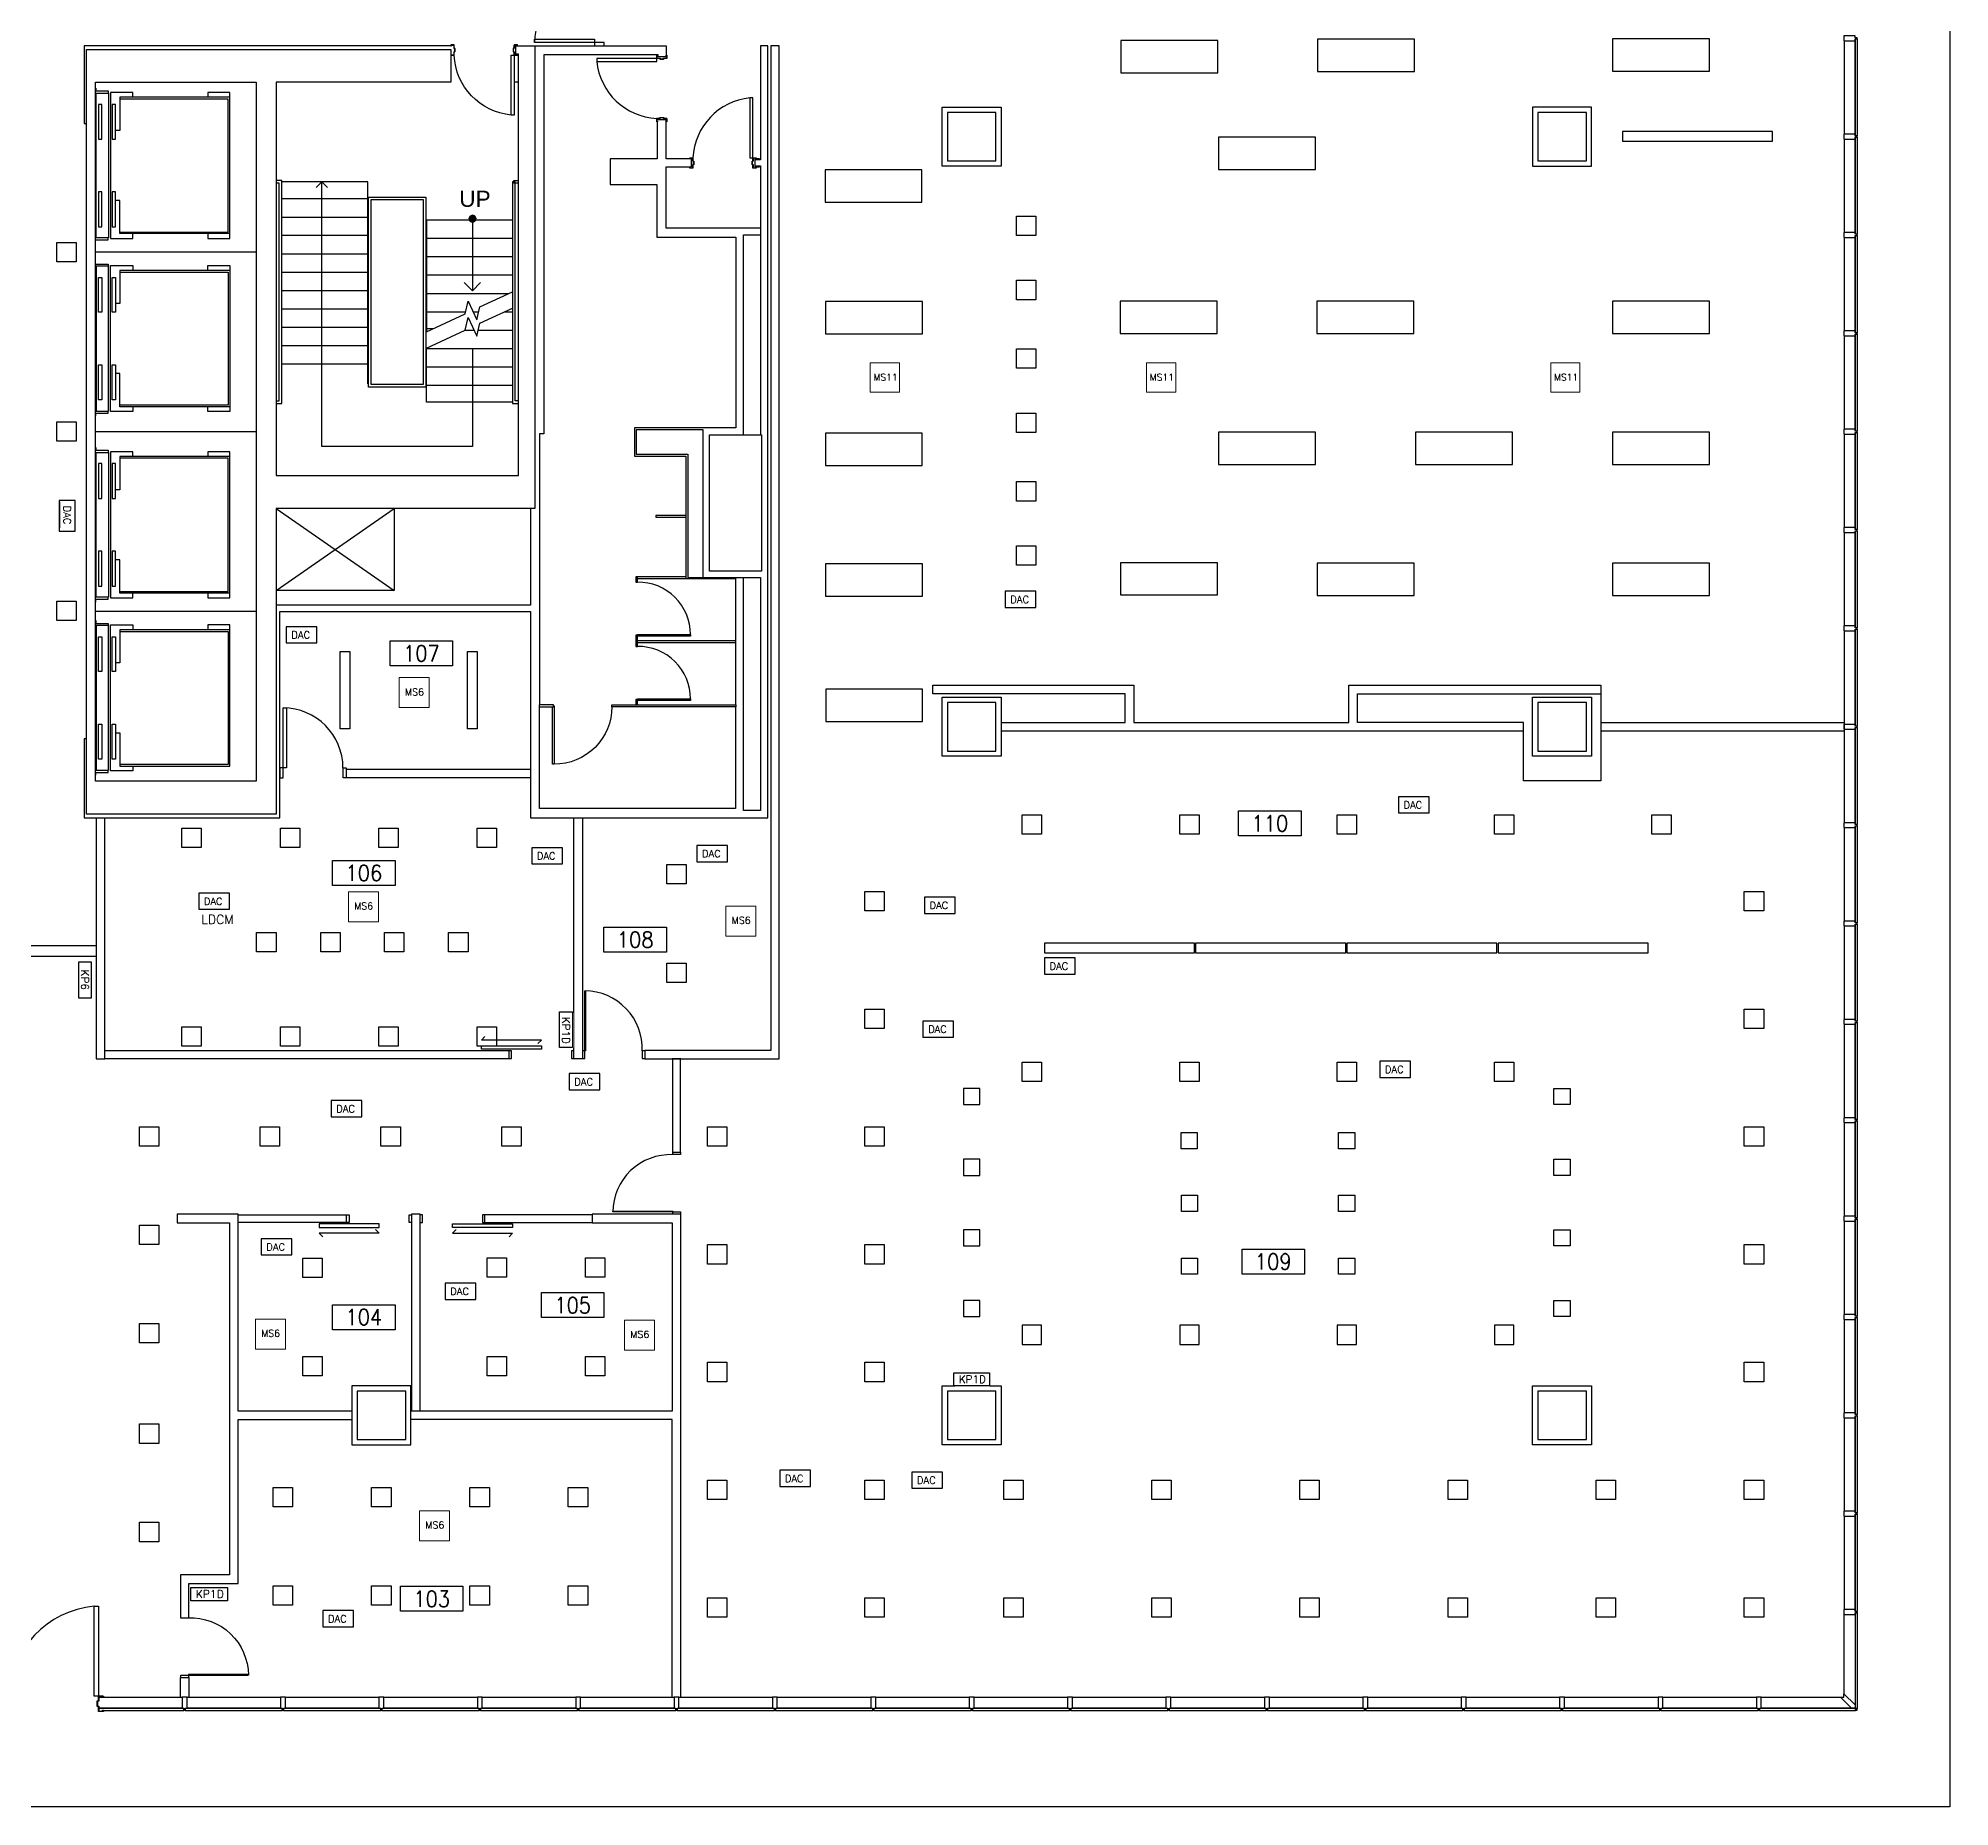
# Model space of a CAD drawing. Header units: feet. Extents: x 0 to 2667, y 0 to 1710.
# Drawn here: x 1483 to 2667, y 0 to 1095 of the extents above; entities that cross this region are included whole.
import ezdxf
from ezdxf.enums import TextEntityAlignment as Align

# ---------------------------------------------------------------- set-up
doc = ezdxf.new("R2010")
doc.units = ezdxf.units.FT
doc.header["$LTSCALE"] = 400
doc.header["$MEASUREMENT"] = 0
doc.set_wipeout_variables(frame=1)
doc.layers.get('0').update_dxf_attribs({"color": 255})
for name, color, linetype in [('Doors', 7, 'Continuous'), ('FLT-FIXTURES', 3, 'Continuous'), ('FLT-PERIPHERALS', 6, 'Continuous')]:
    doc.layers.add(name, color=color, linetype=linetype)
doc.styles.add('Arial', font='arial.ttf')
doc.styles.add('MB M light', font='romans.shx', dxfattribs={"width": 0.9})
doc.styles.add('SIMPLEX', font='simplex.shx')
doc.styles.get("Standard").update_dxf_attribs({"font": 'romans.shx'})

# ---------------------------------------------------------------- blocks, each defined once
blk = doc.blocks.new('FLT-LDCM')
blk.add_wipeout([(0, 10), (19, 10), (19, 0), (0, 0)]).dxf.layer = 'FLT-FIXTURES'
at = {"layer": 'FLT-FIXTURES', "insert": (1.31, 7.23), "char_height": 4.5, "attachment_point": 1, "bg_fill": 2}
blk.add_mtext('LDCM', dxfattribs=at)
blk = doc.blocks.new('Door')
for p, q in [((-523, 78), (-473, 78)), ((-523, 66), (-523, 78)), ((-513, 66), (-523, 66)), ((-520, 75), (-520, 69)), ((-476, 75), (-520, 75)), ((-520, 69), (-513, 69)), ((-513, 69), (-513, 66)), ((-476, 26), (-476, 75)), ((-463, 26), (-476, 26)), ((-473, 78), (-473, 29)), ((-473, 29), (-460, 29)), ((-463, -26), (-463, 26)), ((-460, 29), (-460, -29)), ((428, 29), (441, 29)), ((428, -29), (428, 29)), ((431, 26), (431, -26)), ((444, 26), (431, 26)), ((441, 78), (491, 78)), ((441, 29), (441, 78)), ((444, 75), (444, 26)), ((488, 75), (444, 75)), ((481, 69), (488, 69)), ((481, 66), (481, 69)), ((491, 66), (481, 66)), ((488, 69), (488, 75)), ((491, 78), (491, 66)), ((-523, -66), (-513, -66)), ((-523, -78), (-523, -66)), ((-473, -78), (-523, -78)), ((-520, -69), (-520, -75)), ((-513, -69), (-520, -69)), ((-520, -75), (-476, -75)), ((-513, -66), (-513, -69)), ((-476, -26), (-463, -26)), ((-476, -75), (-476, -26)), ((-460, -29), (-473, -29)), ((-473, -29), (-473, -78)), ((-428, -78), (-473, -78)), ((-473, -78), (-473, -992)), ((-428, -992), (-428, -78)), ((441, -29), (428, -29)), ((431, -26), (444, -26)), ((441, -78), (441, -29)), ((491, -78), (441, -78)), ((444, -26), (444, -75)), ((444, -75), (488, -75)), ((481, -66), (491, -66)), ((481, -69), (481, -66)), ((488, -69), (481, -69)), ((488, -75), (488, -69)), ((491, -66), (491, -78)), ((-473, -992), (-428, -992))]:
    blk.add_line(p, q)
blk.add_arc((-524, -31), 966, 275.6706, 357.2209)
blk = doc.blocks.new('RecMullion')
for p, q in [((74048, -15082), (74048, -16507)), ((74216, -16507), (74216, -15082))]:
    blk.add_line(p, q)
blk = doc.blocks.new('Mullion')
for p, q in [((-37.5, 6), (-37.5, 174)), ((-37.5, 174), (37.5, 174)), ((-9.5, 6), (-37.5, 6)), ((-9.5, -26), (-9.5, 6)), ((37.5, 6), (9.5, 6)), ((9.5, 6), (9.5, -26)), ((37.5, 174), (37.5, 6)), ((9.5, -26), (-9.5, -26))]:
    blk.add_line(p, q)
blk = doc.blocks.new('Mullion-Corner')
for p, q in [((-174, 174), (-227, 174)), ((-227, 174), (-59, 6)), ((-6, 59), (-174, 227)), ((-174, 227), (-174, 174)), ((-59, 6), (-6, 6)), ((-6, 6), (-6, 59))]:
    blk.add_line(p, q)
blk.add_lwpolyline([(26, -26), (0, -26), (0, 0), (26, 0)], close=True)
blk = doc.blocks.new('MB M room tag')
at = {"style": 'MB M light', "width": 0.9}
for tag, p in [('ROOM2', (0, 8.07)), ('AREA2', (0, -4.24))]:
    blk.add_attdef(tag, text='', height=1.75, dxfattribs=at).set_placement(p, align=Align.MIDDLE)
blk.add_wipeout([(-4.76, 3.81), (-4.76, 0), (4.76, 0), (4.76, 3.81)])
blk.add_lwpolyline([(-4.76, 3.81), (4.76, 3.81), (4.76, 0), (-4.76, 0)], close=True)
for tag, p in [('ROOM1', (0, 5.5)), ('AREA1', (0, -1.67))]:
    blk.add_attdef(tag, text='', height=1.75, dxfattribs=at).set_placement(p, align=Align.MIDDLE)
blk.add_attdef('0000', text='', height=2.41, dxfattribs=at).set_placement((0, 1.9), align=Align.MIDDLE_CENTER)
blk = doc.blocks.new('36 INCH DOOR')
at = {"layer": 'Doors'}
for points in [[(165413, 116883), (165413, 117798), (165463, 117798), (165463, 116883)], [(165413, 116883), (165363, 116883), (165363, 116733), (165413, 116733)], [(166327, 116883), (166377, 116883), (166377, 116733), (166327, 116733)]]:
    blk.add_lwpolyline(points, close=True, dxfattribs=at)
blk.add_arc((165411, 116882), 915, 0.0266, 89.9734, dxfattribs=at)
blk = doc.blocks.new('GLASS DOOR 36')
at = {"layer": 'Doors'}
blk.add_lwpolyline([(165364, 113193), (165364, 114107), (165374, 114107), (165374, 113193)], close=True, dxfattribs=at)
blk.add_arc((165355, 113225), 883, 357.9321, 89.4535, dxfattribs=at)
blk = doc.blocks.new('FLT-A')
at = {"layer": 'FLT-FIXTURES'}
blk.add_lwpolyline([(0, 20), (60, 20), (60, 0), (0, 0)], close=True, dxfattribs=at)
blk = doc.blocks.new('FLT-LT1')
at = {"layer": 'FLT-FIXTURES'}
blk.add_lwpolyline([(0, 6), (93, 6), (93, 0), (0, 0)], close=True, dxfattribs=at)
blk = doc.blocks.new('FLT-MS12')
at = {"layer": 'FLT-PERIPHERALS', "lineweight": 0}
blk.add_lwpolyline([(0, 0), (18.1, 0), (18.1, 18), (0, 18)], close=True, dxfattribs=at)
at = {"layer": 'FLT-PERIPHERALS', "insert": (2.1, 11.2), "char_height": 4.14, "attachment_point": 1, "style": 'SIMPLEX'}
blk.add_mtext('MS11', dxfattribs=at)
blk = doc.blocks.new('FLT-DAC')
at = {"layer": 'FLT-FIXTURES', "insert": (3.2, 7.2), "char_height": 4.5, "attachment_point": 1, "bg_fill": 2}
blk.add_mtext('DAC', dxfattribs=at)
at = {"layer": 'FLT-FIXTURES'}
blk.add_lwpolyline([(0, 0), (19, 0), (19, 10), (0, 10)], close=True, dxfattribs=at)
blk = doc.blocks.new('FLT-MS6')
at = {"layer": 'FLT-PERIPHERALS', "lineweight": 0}
blk.add_lwpolyline([(0, 0), (18.6, 0), (18.6, 18.6), (0, 18.6)], close=True, dxfattribs=at)
at = {"layer": 'FLT-PERIPHERALS', "insert": (3.6, 11.9), "char_height": 4.27, "attachment_point": 1, "style": 'SIMPLEX'}
blk.add_mtext('MS6', dxfattribs=at)
blk = doc.blocks.new('FLT-KP1D')
at = {"layer": 'FLT-PERIPHERALS', "insert": (3.1, 6.6), "char_height": 4.87, "attachment_point": 1, "bg_fill": 2}
blk.add_mtext('KP1D', dxfattribs=at)
at = {"layer": 'FLT-PERIPHERALS'}
blk.add_lwpolyline([(0, 8.3), (22.7, 8.3), (22.7, 0), (0, 0)], close=True, dxfattribs=at)
blk = doc.blocks.new('FLT-KP2D')
at = {"layer": 'FLT-PERIPHERALS', "insert": (3, 6.4), "char_height": 4.72, "attachment_point": 1, "bg_fill": 2}
blk.add_mtext('KP1D', dxfattribs=at)
at = {"layer": 'FLT-PERIPHERALS'}
blk.add_lwpolyline([(0, 8), (22, 8), (22, 0), (0, 0)], close=True, dxfattribs=at)
blk = doc.blocks.new('FLT-KP6')
at = {"layer": 'FLT-PERIPHERALS', "insert": (4.6, 6.3), "char_height": 4.72, "attachment_point": 1, "bg_fill": 2}
blk.add_mtext('KP6', dxfattribs=at)
at = {"layer": 'FLT-PERIPHERALS'}
blk.add_lwpolyline([(22, 8), (0, 8), (0, 0), (22, 0)], close=True, dxfattribs=at)
blk = doc.blocks.new('FLT-LT2-DUMMY')
at = {"layer": 'FLT-FIXTURES'}
blk.add_lwpolyline([(0, 12), (12, 12), (12, 0), (0, 0)], close=True, dxfattribs=at)
blk = doc.blocks.new('FLT-LT3-DUMMY')
at = {"layer": 'FLT-FIXTURES'}
blk.add_lwpolyline([(0, 12), (12, 12), (12, 0), (0, 0)], close=True, dxfattribs=at)
blk = doc.blocks.new('FLT-LT6-DUMMY')
at = {"layer": 'FLT-FIXTURES'}
blk.add_lwpolyline([(0, 12), (12, 12), (12, 0), (0, 0)], close=True, dxfattribs=at)
blk = doc.blocks.new('FLT-B-DUMMY')
at = {"layer": 'FLT-FIXTURES'}
blk.add_lwpolyline([(0, 6), (48, 6), (48, 0), (0, 0)], close=True, dxfattribs=at)
blk = doc.blocks.new('FLT-LT7-DUMMY')
at = {"layer": 'FLT-FIXTURES'}
blk.add_lwpolyline([(0, 12), (12, 12), (12, 0), (0, 0)], close=True, dxfattribs=at)
blk = doc.blocks.new('FLT-LT9-DUMMY')
at = {"layer": 'FLT-FIXTURES'}
blk.add_lwpolyline([(0, 6), (93, 6), (93, 0), (0, 0)], close=True, dxfattribs=at)
blk = doc.blocks.new('FLT-LT4')
at = {"layer": 'FLT-FIXTURES'}
blk.add_lwpolyline([(0, 10), (10, 10), (10, 0), (0, 0)], close=True, dxfattribs=at)
blk = doc.blocks.new('FLT-LT5-DUMMY')
at = {"layer": 'FLT-FIXTURES'}
blk.add_lwpolyline([(0, 12), (12, 12), (12, 0), (0, 0)], close=True, dxfattribs=at)
blk = doc.blocks.new('FLT-LT12-DUMMY')
at = {"layer": 'FLT-FIXTURES'}
blk.add_lwpolyline([(0, 12), (12, 12), (12, 0), (0, 0)], close=True, dxfattribs=at)
blk = doc.blocks.new('Two Doors')
blk.add_lwpolyline([(-35.3, 37.12), (-37.12, 37.12), (-37.12, 0), (-35.3, 0), (-35.3, 37.12, -0.37165), (0, 0, -0.37165), (35.3, 37.12), (35.3, 0), (37.12, 0), (39.15, 0), (39.15, -0.49), (38.75, -0.49), (38.75, -0.37), (39.03, -0.37), (39.03, -0.12), (37.24, -0.12), (37.24, -2.11), (36.72, -2.11), (36.72, -4.22), (37.24, -4.22), (37.24, -6.21), (39.03, -6.21), (39.03, -5.97), (38.75, -5.97), (38.75, -5.85), (39.15, -5.85), (39.15, -6.34), (37.12, -6.34), (37.12, -4.35), (36.59, -4.35), (36.59, -1.99), (37.12, -1.99), (37.12, 0), (37.12, 37.12), (35.3, 37.12)], format="xyb")
blk.add_lwpolyline([(-37.12, -1.99), (-37.12, 0), (-39.15, 0), (-39.15, -0.49), (-38.75, -0.49), (-38.75, -0.37), (-39.03, -0.37), (-39.03, -0.12), (-37.24, -0.12), (-37.24, -2.11), (-36.72, -2.11), (-36.72, -4.22), (-37.24, -4.22), (-37.24, -6.21), (-39.03, -6.21), (-39.03, -5.97), (-38.75, -5.97), (-38.75, -5.85), (-39.15, -5.85), (-39.15, -6.34), (-37.12, -6.34), (-37.12, -4.35), (-36.59, -4.35), (-36.59, -1.99)], close=True)

msp = doc.modelspace()

# ---------------------------------------------------------------- hatches: boundary and pattern name
msp.add_hatch(color=255).paths.add_polyline_path([(1749.8, 983.4), (1750.3, 982.4), (1751.3, 981.8), (1752.4, 981.8), (1753.4, 982.4), (1753.9, 983.4), (1753.7, 984.6), (1753, 985.4), (1751.9, 985.8), (1750.8, 985.4), (1750, 984.6)], flags=0)
h = msp.add_hatch(color=255)
edge = h.paths.add_edge_path(flags=0)
edge.add_arc((1751.9, 983.7), 2.03, -90, 270)

# ---------------------------------------------------------------- linework, layer by layer
at = {"color": 255}
for p, q in [((1780.3, 1068.2), (1777.7, 1068.2)), ((1633.8, 996.1), (1687, 996.1)), ((1633.8, 984.7), (1687, 984.7)), ((1633.8, 973.4), (1687, 973.4)), ((1776.6, 971.3), (1723.4, 971.3)), ((1618, 963), (1518.5, 963)), ((1633.8, 962), (1687, 962)), ((1776.6, 960), (1723.4, 960)), ((1633.8, 950.6), (1687, 950.6)), ((1776.6, 948.6), (1723.4, 948.6)), ((1633.8, 939.2), (1687, 939.2)), ((1774.1, 937.2), (1723.4, 937.2)), ((1751.9, 939), (1746.8, 944.1)), ((1633.8, 927.9), (1687, 927.9)), ((1747.5, 925.8), (1723.4, 925.8)), ((1755.7, 925.8), (1752.3, 925.8)), ((1776.6, 925.8), (1771.5, 925.8)), ((1633.8, 916.5), (1687, 916.5)), ((1752.9, 914.5), (1747.1, 914.5)), ((1776.6, 914.5), (1755.4, 914.5)), ((1633.8, 905.1), (1687, 905.1)), ((1776.6, 903.1), (1723.4, 903.1)), ((1633.8, 893.8), (1687, 893.8)), ((1776.6, 891.7), (1723.4, 891.7)), ((1723.4, 881.4), (1722.9, 881.4)), ((1776.6, 880.4), (1723.4, 880.4)), ((1618, 851.7), (1518.5, 851.7)), ((1630.2, 804.2), (1703.3, 753.4)), ((1618, 740.4), (1518.5, 740.4)), ((1914.7, 721.2), (1914.7, 682.5)), ((1880.9, 463.2), (1875.6, 463.2)), ((2601.2, 70), (2601.2, 119.1)), ((2608, 119.1), (2608, 63.2)), ((1520.3, 67.8), (1572.1, 67.8)), ((1572.1, 61), (1520.5, 61)), ((2549.9, 67.8), (2599, 67.8)), ((2605.8, 61), (2549.9, 61))]:
    msp.add_line(p, q, dxfattribs=at)
for points in [[(1738.9, 1090.8), (1511.3, 1090.8), (1511.3, 1042.7), (1512.8, 1042.7)], [(1518.6, 1064.6), (1518.6, 1062.8), (1526.3, 1062.8), (1526.3, 1061.5)], [(1541.5, 1058.8), (1541.5, 1061.9), (1527.8, 1061.9), (1527.8, 971.4), (1541.5, 971.4), (1541.5, 974.5)], [(1601.5, 1058.9), (1533.5, 1058.9), (1533.5, 1038.3), (1530.7, 1038.3)], [(1533.5, 975.4), (1600.5, 975.4), (1600.5, 1057.8), (1533.5, 1057.8)], [(1587.9, 974.5), (1587.9, 971.4), (1601.5, 971.4), (1601.5, 1061.9), (1587.9, 1061.9), (1587.9, 1058.8)], [(1866.2, 1043.8), (1866.2, 1020.7), (1837.1, 1020.7), (1837.1, 1004.9), (1866, 1004.9), (1866, 972.3), (1914.9, 972.3), (1914.9, 854.2), (1852.2, 854.2), (1852.2, 836.6), (1884, 836.6), (1884, 760.9)], [(1930.3, 977.9), (1871.8, 977.9), (1871.8, 1015.7), (1887.4, 1015.7), (1887.4, 1020.8), (1871.8, 1020.8), (1871.8, 1044.8), (1866.8, 1044.8), (1866.1, 1044.8)], [(1929.6, 1020.1), (1929.6, 1020.8), (1926.6, 1020.8), (1926.6, 1015.7), (1929.6, 1015.7), (1929.6, 1016.4)], [(1630.2, 869.2), (1633.8, 869.2), (1633.8, 1007.3), (1630.2, 1007.3)], [(1687.5, 881.4), (1687, 881.4), (1687, 1006.5), (1633.8, 1006.5)], [(1662.1, 1002.9), (1658.6, 1006.5), (1655.1, 1002.9)], [(1751.9, 903.1), (1751.9, 842.6), (1658.6, 842.6), (1658.6, 1006.5)], [(1780.3, 870.8), (1778.3, 870.8), (1778.3, 1006.5), (1776.6, 1006.5), (1776.6, 869.2), (1780.3, 869.2)], [(1780.3, 1005.7), (1777.4, 1005.7), (1777.4, 1007.3), (1780.3, 1007.3)], [(1926.6, 1016.4), (1930.3, 1016.4), (1930.3, 849.7)], [(1601.5, 974.4), (1533.5, 974.4), (1533.5, 995), (1530.7, 995)], [(1630.2, 870.8), (1632.2, 870.8), (1632.2, 1005.7), (1630.2, 1005.7)], [(1776.6, 982.7), (1723.4, 982.7), (1723.4, 913.6), (1747.3, 924.7), (1749.2, 932.6), (1754.5, 921.1), (1756.5, 929), (1776.6, 938.4)], [(1751.9, 985.8), (1751.9, 939), (1756.9, 944.1)], [(1518.6, 970.5), (1526.3, 970.5), (1526.3, 971.8)], [(1919.7, 849.7), (1919.7, 973.6), (1930.3, 973.6)], [(1518.6, 955.5), (1526.3, 955.5), (1526.3, 954.2)], [(1541.5, 867.3), (1541.5, 864.2), (1527.8, 864.2), (1527.8, 954.6), (1541.5, 954.6), (1541.5, 951.5)], [(1601.5, 951.6), (1533.5, 951.6), (1533.5, 931.1), (1530.7, 931.1)], [(1533.5, 950.6), (1600.5, 950.6), (1600.5, 868.2), (1533.5, 868.2)], [(1587.9, 951.5), (1587.9, 954.6), (1601.5, 954.6), (1601.5, 864.2), (1587.9, 864.2), (1587.9, 867.3)], [(1776.6, 870), (1723.4, 870), (1723.4, 903.4), (1747.3, 914.6), (1749.2, 922.5), (1754.5, 911), (1756.5, 918.9), (1776.6, 928.3)], [(1727.5, 915.5), (1723.4, 915.5)], [(1601.5, 867.2), (1533.5, 867.2), (1533.5, 887.7), (1530.7, 887.7)], [(1518.6, 861.5), (1518.6, 863.3), (1526.3, 863.3), (1526.3, 864.5)], [(1894.8, 761.5), (1894.8, 852.9), (1853.3, 852.9), (1853.3, 837.9), (1885.3, 837.9), (1885.3, 761.5), (1930.3, 761.5), (1930.3, 617), (1919.7, 617), (1919.7, 761.5)], [(1518.6, 842), (1518.6, 840.2), (1526.3, 840.2), (1526.3, 838.9)], [(1541.5, 836.2), (1541.5, 839.3), (1527.8, 839.3), (1527.8, 748.8), (1541.5, 748.8), (1541.5, 751.9)], [(1601.5, 836.3), (1533.5, 836.3), (1533.5, 815.7), (1530.7, 815.7)], [(1533.5, 752.8), (1600.5, 752.8), (1600.5, 835.3), (1533.5, 835.3)], [(1587.9, 751.9), (1587.9, 748.8), (1601.5, 748.8), (1601.5, 839.3), (1587.9, 839.3), (1587.9, 836.2)], [(1630.2, 753.4), (1703.3, 804.2), (1703.3, 753.4), (1630.2, 753.4)], [(1787.7, 804.2), (1787.7, 744.3), (1630.2, 744.3)], [(1884, 799.8), (1865.3, 799.8), (1865.3, 798.7), (1884, 798.7)], [(1601.5, 751.8), (1533.5, 751.8), (1533.5, 772.4), (1530.7, 772.4)], [(1884, 761.9), (1853, 761.9), (1853, 758.5), (1854, 758.5), (1854, 761.9)], [(1854, 760.9), (1914.7, 760.9), (1914.7, 722.2)], [(1518.6, 746.1), (1518.6, 747.9), (1526.3, 747.9), (1526.3, 749.2)], [(1518.6, 734.8), (1518.6, 733), (1526.3, 733), (1526.3, 731.7)], [(1541.5, 644.6), (1541.5, 641.6), (1527.8, 641.6), (1527.8, 732.1), (1541.5, 732.1), (1541.5, 729)], [(1530.7, 665.2), (1533.5, 665.2), (1533.5, 644.6), (1601.5, 644.6), (1601.5, 732.1), (1587.9, 732.1), (1587.9, 729)], [(1601.5, 729.1), (1533.5, 729.1), (1533.5, 708.5), (1530.7, 708.5)], [(1533.5, 728), (1600.5, 728), (1600.5, 645.6), (1533.5, 645.6)], [(1854, 725.6), (1853, 725.6), (1853, 718.7), (1854, 718.7), (1854, 726.1), (1886.9, 726.1), (1886.9, 725.1), (1854, 725.1)], [(1854, 721.2), (1914.9, 721.2), (1914.9, 722.2), (1854, 722.2)], [(1854, 721.7), (1853, 721.7)], [(1914.7, 681.4), (1914.7, 618.3), (1793.3, 618.3), (1793.3, 681.4)], [(1802, 681.9), (1802.5, 681.9), (1802.5, 645.8)], [(1854, 685.8), (1853, 685.8), (1853, 682.5)], [(1854, 682.5), (1854, 686.3), (1886.9, 686.3), (1886.9, 685.3), (1854, 685.3)], [(1518.6, 638.9), (1518.6, 640.7), (1526.3, 640.7), (1526.3, 642)], [(1673.7, 642.7), (1787.7, 642.7)], [(1787.7, 637.4), (1673.7, 637.4)], [(1518.9, 612.6), (1518.9, 463.2), (1524.2, 463.2), (1524.2, 612.6)], [(1819.9, 612.6), (1819.9, 463.2), (1814.7, 463.2), (1814.7, 612.6)], [(1792.4, 472.7), (1794.5, 474.9), (1757.4, 474.9), (1759.6, 477.1)], [(1524.2, 463.5), (1776, 463.5), (1776, 468.2), (1524.2, 468.2)], [(1774.4, 468.2), (1774.4, 463.5)], [(1814.7, 468.2), (1813.1, 468.2), (1813.1, 463.5), (1814.7, 463.5)], [(1819.9, 463.5), (1821.5, 463.5), (1821.5, 468.2), (1819.9, 468.2)], [(1858.5, 468.2), (1857, 468.2), (1857, 463.5), (1858.5, 463.5)], [(1875.9, 405.5), (1875.9, 463.2)], [(1880.5, 463.2), (1880.5, 405.5)], [(1719.4, 245.1), (1719.4, 367), (1714.1, 367), (1714.1, 245.1)], [(1875.9, 367), (1875.9, 368.5), (1880.6, 368.5), (1880.6, 367)], [(1606.7, 366.7), (1675.5, 366.7)], [(1675.5, 362), (1606.7, 362)], [(1691.8, 357.5), (1694, 355.3), (1656.9, 355.3), (1659.1, 353.1)], [(1714.1, 362), (1712.6, 362), (1712.6, 366.7), (1714.1, 366.7)], [(1719.4, 362), (1721, 362), (1721, 366.7), (1719.4, 366.7)], [(1741.7, 357.5), (1739.5, 355.3), (1776.6, 355.3), (1774.5, 353.1)], [(1826, 366.7), (1758.1, 366.7)], [(1758.1, 362), (1826, 362)], [(1571, 67.8), (1571, 80), (1576.2, 80), (1576.2, 67.8)], [(1571.3, 80), (1571.3, 81.6), (1575.9, 81.6), (1575.9, 80)], [(1523.4, 59.7), (1573.2, 59.7), (1573.2, 60.8), (1520.5, 60.8)]]:
    msp.add_lwpolyline(points, dxfattribs=at)
for points in [[(1941.8, 1090.8), (1936.5, 1090.8), (1936.5, 468.5), (1858.5, 468.5), (1858.5, 463.2), (1941.8, 463.2)], [(2609.3, 1095), (2609.3, 1034.9), (2608.2, 1034.9), (2608.2, 1095)], [(1518.5, 635.2), (1518.5, 1068.2), (1618, 1068.2), (1618, 635.2)], [(1526.4, 1061.5), (1526.4, 971.8), (1518.8, 971.8), (1518.8, 1061.5)], [(1522.3, 1032.9), (1522.3, 1054.5), (1520.2, 1054.5), (1520.2, 1032.9)], [(1530.7, 1032.9), (1530.7, 1054.5), (1528.7, 1054.5), (1528.7, 1032.9)], [(2079.3, 1052.8), (2079.3, 1016.2), (2042.7, 1016.2), (2042.7, 1052.8)], [(2076, 1049.5), (2046, 1049.5), (2046, 1019.5), (2076, 1019.5)], [(2408.3, 1016.2), (2444.8, 1016.2), (2444.8, 1052.8), (2408.3, 1052.8)], [(2441.6, 1049.5), (2411.5, 1049.5), (2411.5, 1019.5), (2441.6, 1019.5)], [(2609.3, 1034.1), (2609.3, 974), (2608.2, 974), (2608.2, 1034.1)], [(1522.3, 978.7), (1522.3, 1000.3), (1520.2, 1000.3), (1520.2, 978.7)], [(1530.7, 978.7), (1530.7, 1000.3), (1528.7, 1000.3), (1528.7, 978.7)], [(1722.9, 997), (1722.9, 879.4), (1687.5, 879.4), (1687.5, 997)], [(1721.4, 995.5), (1721.4, 881), (1689.1, 881), (1689.1, 995.5)], [(1750.3, 982.4), (1751.3, 981.8), (1752.4, 981.8), (1753.4, 982.4), (1753.9, 983.4), (1753.7, 984.6), (1753, 985.4), (1751.9, 985.8), (1750.8, 985.4), (1750, 984.6), (1749.8, 983.4)], [(2609.3, 973.2), (2609.3, 913), (2608.2, 913), (2608.2, 973.2)], [(1526.4, 864.5), (1526.4, 954.2), (1518.8, 954.2), (1518.8, 864.5)], [(1522.3, 947.3), (1522.3, 925.7), (1520.2, 925.7), (1520.2, 947.3)], [(1530.7, 947.3), (1530.7, 925.7), (1528.7, 925.7), (1528.7, 947.3)], [(2609.3, 912.3), (2609.3, 852.1), (2608.2, 852.1), (2608.2, 912.3)], [(1522.3, 893.1), (1522.3, 871.5), (1520.2, 871.5), (1520.2, 893.1)], [(1530.7, 893.1), (1530.7, 871.5), (1528.7, 871.5), (1528.7, 893.1)], [(1898.7, 765.4), (1898.7, 849.7), (1930.8, 849.7), (1930.8, 765.4)], [(2609.3, 851.3), (2609.3, 791.2), (2608.2, 791.2), (2608.2, 851.3)], [(1526.4, 838.9), (1526.4, 749.2), (1518.8, 749.2), (1518.8, 838.9)], [(1522.3, 810.3), (1522.3, 832), (1520.2, 832), (1520.2, 810.3)], [(1530.7, 810.3), (1530.7, 832), (1528.7, 832), (1528.7, 810.3)], [(2609.3, 790.4), (2609.3, 730.3), (2608.2, 730.3), (2608.2, 790.4)], [(1522.3, 756.1), (1522.3, 777.8), (1520.2, 777.8), (1520.2, 756.1)], [(1530.7, 756.1), (1530.7, 777.8), (1528.7, 777.8), (1528.7, 756.1)], [(1526.4, 642), (1526.4, 731.7), (1518.8, 731.7), (1518.8, 642)], [(1522.3, 724.7), (1522.3, 703.1), (1520.2, 703.1), (1520.2, 724.7)], [(1530.7, 724.7), (1530.7, 703.1), (1528.7, 703.1), (1528.7, 724.7)], [(2609.3, 729.5), (2609.3, 669.3), (2608.2, 669.3), (2608.2, 729.5)], [(2079.3, 687.2), (2079.3, 650.7), (2042.7, 650.7), (2042.7, 687.2)], [(2408.3, 687.2), (2444.8, 687.2), (2444.8, 650.7), (2408.3, 650.7)], [(1793.1, 681.4), (1802, 681.4), (1802, 682.5), (1793.1, 682.5)], [(2076, 684), (2046, 684), (2046, 653.9), (2076, 653.9)], [(2441.6, 684), (2411.5, 684), (2411.5, 653.9), (2441.6, 653.9)], [(1522.3, 670.5), (1522.3, 648.9), (1520.2, 648.9), (1520.2, 670.5)], [(1530.7, 670.5), (1530.7, 648.9), (1528.7, 648.9), (1528.7, 670.5)], [(2609.3, 668.6), (2609.3, 608.4), (2608.2, 608.4), (2608.2, 668.6)], [(2609.3, 607.6), (2609.3, 547.5), (2608.2, 547.5), (2608.2, 607.6)], [(2609.3, 546.7), (2609.3, 486.6), (2608.2, 486.6), (2608.2, 546.7)], [(2609.3, 485.8), (2609.3, 425.6), (2608.2, 425.6), (2608.2, 485.8)], [(1794.5, 471.3), (1794.5, 469.2), (1757.4, 469.2), (1757.4, 471.3)], [(2609.3, 424.9), (2609.3, 364.7), (2608.2, 364.7), (2608.2, 424.9)], [(1875.9, 405.5), (1880.6, 405.5), (1880.6, 404), (1875.9, 404)], [(1694, 358.9), (1694, 361), (1656.9, 361), (1656.9, 358.9)], [(1673.9, 366.7), (1675.5, 366.7), (1675.5, 362), (1673.9, 362)], [(1739.5, 358.9), (1739.5, 361), (1776.6, 361), (1776.6, 358.9)], [(1759.6, 366.7), (1758.1, 366.7), (1758.1, 362), (1759.6, 362)], [(2609.3, 363.9), (2609.3, 303.8), (2608.2, 303.8), (2608.2, 363.9)], [(2609.3, 303), (2609.3, 242.9), (2608.2, 242.9), (2608.2, 303)], [(1713.7, 260.8), (1677.2, 260.8), (1677.2, 224.2), (1713.7, 224.2)], [(2079.3, 260.8), (2079.3, 224.2), (2042.7, 224.2), (2042.7, 260.8)], [(2444.8, 260.8), (2444.8, 224.2), (2408.3, 224.2), (2408.3, 260.8)], [(1710.5, 257.5), (1680.4, 257.5), (1680.4, 227.5), (1710.5, 227.5)], [(2441.6, 257.5), (2411.5, 257.5), (2411.5, 227.5), (2441.6, 227.5)], [(2609.3, 242.1), (2609.3, 181.9), (2608.2, 181.9), (2608.2, 242.1)], [(2609.3, 181.2), (2609.3, 121), (2608.2, 121), (2608.2, 181.2)], [(2609.3, 60.8), (2548.8, 60.8), (2548.8, 59.7), (2608.2, 59.7), (2608.2, 120.3), (2609.3, 120.3)], [(1574, 59.7), (1634.1, 59.7), (1634.1, 60.8), (1574, 60.8)], [(1634.9, 59.7), (1695.1, 59.7), (1695.1, 60.8), (1634.9, 60.8)], [(1695.8, 59.7), (1756, 59.7), (1756, 60.8), (1695.8, 60.8)], [(1756.8, 59.7), (1816.9, 59.7), (1816.9, 60.8), (1756.8, 60.8)], [(1817.7, 59.7), (1877.8, 59.7), (1877.8, 60.8), (1817.7, 60.8)], [(1878.6, 59.7), (1938.8, 59.7), (1938.8, 60.8), (1878.6, 60.8)], [(1939.5, 59.7), (1999.7, 59.7), (1999.7, 60.8), (1939.5, 60.8)], [(2000.4, 59.7), (2060.6, 59.7), (2060.6, 60.8), (2000.4, 60.8)], [(2061.4, 59.7), (2121.5, 59.7), (2121.5, 60.8), (2061.4, 60.8)], [(2122.3, 59.7), (2182.4, 59.7), (2182.4, 60.8), (2122.3, 60.8)], [(2183.2, 59.7), (2243.4, 59.7), (2243.4, 60.8), (2183.2, 60.8)], [(2244.1, 59.7), (2304.3, 59.7), (2304.3, 60.8), (2244.1, 60.8)], [(2305.1, 59.7), (2365.2, 59.7), (2365.2, 60.8), (2305.1, 60.8)], [(2366, 59.7), (2426.1, 59.7), (2426.1, 60.8), (2366, 60.8)], [(2426.9, 59.7), (2487.1, 59.7), (2487.1, 60.8), (2426.9, 60.8)], [(2487.8, 59.7), (2548, 59.7), (2548, 60.8), (2487.8, 60.8)]]:
    msp.add_lwpolyline(points, close=True, dxfattribs=at)
msp.add_lwpolyline([(1838.2, 681.4), (1838.2, 682.5), (1914.9, 682.5), (1914.9, 681.4), (1838.2, 681.4, -0.414214), (1802.5, 645.8), (1801.5, 645.8), (1801.5, 681.4)], format="xyb", dxfattribs=at)
at = {"color": 255, "elevation": 0}
msp.add_lwpolyline([(2450.5, 671.6), (2601.2, 671.6), (2601.2, 666.3), (2450.5, 666.3)], dxfattribs=at)
at = {"color": 255}
for points in [[(2079.3, 671.6, 0), (2156.1, 671.6, 0), (2156.1, 689.4, 0), (2037, 689.4, 0), (2037, 694.7, 0), (2161.3, 694.7, 0), (2161.3, 671.6, 0), (2294.6, 671.6, 0), (2294.6, 694.7, 0), (2450.5, 694.7, 0), (2450.5, 635.4, 0), (2402.6, 635.4, 0), (2402.6, 671.6, 0), (2299.9, 671.6, 0), (2299.9, 689.4, 0), (2450.5, 689.4, 0)], [(2402.6, 666.3, 0), (2079.3, 666.3, 0)]]:
    msp.add_polyline3d(points, dxfattribs=at)
msp.add_circle((1751.9, 983.7), 2.03, dxfattribs=at)
for centre in [(1854.5, 726.1), (1854.5, 686.3)]:
    msp.add_arc(centre, 32.4, 0.0048, 90.8862, dxfattribs=at)

# ---------------------------------------------------------------- block references
at = {"color": 255, "extrusion": (0, 0, -1), "xscale": 0.0406158, "yscale": 0.0406158, "zscale": 0.0406158, "rotation": 270}
for p in [(-2608.2, 1095.4), (-2608.2, 1034.5), (-2608.2, 973.6), (-2608.2, 912.6), (-2608.2, 851.7), (-2608.2, 790.8), (-2608.2, 729.9), (-2608.2, 668.9), (-2608.2, 608), (-2608.2, 547.1), (-2608.2, 486.2), (-2608.2, 425.3), (-2608.2, 364.3), (-2608.2, 303.4), (-2608.2, 242.5), (-2608.2, 181.6), (-2608.2, 120.6)]:
    msp.add_blockref('Mullion', p, dxfattribs=at)
at = {"color": 255, "yscale": 0.0406158, "zscale": 0.0406158}
for name, p, xscale, rotation in [('RecMullion', (5615.5, 423.4), 0.0406158, 180), ('RecMullion', (5615.5, 362.5), 0.0406158, 180), ('RecMullion', (5615.5, 301.6), 0.0406158, 180), ('RecMullion', (5615.5, 240.7), 0.0406158, 180), ('RecMullion', (5615.5, 179.8), 0.0406158, 180), ('RecMullion', (5615.5, 118.8), 0.0406158, 180), ('RecMullion', (5615.5, 57.9), 0.0406158, 180), ('RecMullion', (5615.5, -3), 0.0406158, 180), ('RecMullion', (5615.5, -63.9), 0.0406158, 180), ('RecMullion', (5615.5, -124.9), 0.0406158, 180), ('RecMullion', (5615.5, -185.8), 0.0406158, 180), ('RecMullion', (5615.5, -246.7), 0.0406158, 180), ('RecMullion', (5615.5, -307.6), 0.0406158, 180), ('RecMullion', (5615.5, -368.6), 0.0406158, 180), ('RecMullion', (5615.5, -429.5), 0.0406158, 180), ('RecMullion', (5615.5, -490.4), 0.0406158, 180), ('RecMullion', (2245.6, -2946.5), -0.0406158, 270), ('RecMullion', (2306.5, -2946.5), -0.0406158, 270), ('RecMullion', (2367.4, -2946.5), -0.0406158, 270), ('RecMullion', (2428.3, -2946.5), -0.0406158, 270), ('RecMullion', (2489.3, -2946.5), -0.0406158, 270), ('RecMullion', (2550.2, -2946.5), -0.0406158, 270), ('RecMullion', (2611.1, -2946.5), -0.0406158, 270), ('RecMullion', (2672, -2946.5), -0.0406158, 270), ('RecMullion', (2733, -2946.5), -0.0406158, 270), ('RecMullion', (2793.9, -2946.5), -0.0406158, 270), ('RecMullion', (2854.8, -2946.5), -0.0406158, 270), ('RecMullion', (2915.7, -2946.5), -0.0406158, 270), ('RecMullion', (2976.7, -2946.5), -0.0406158, 270), ('RecMullion', (3037.6, -2946.5), -0.0406158, 270), ('RecMullion', (3098.5, -2946.5), -0.0406158, 270), ('RecMullion', (3159.4, -2946.5), -0.0406158, 270), ('Mullion-Corner', (2608.2, 60.8), -0.0406158, 90)]:
    msp.add_blockref(name, p, dxfattribs=dict(at, xscale=xscale, rotation=rotation))
at = {"color": 255}
ref = msp.add_blockref('MB M room tag', (1720.2, 706.7), dxfattribs=dict(at, xscale=4.06158, yscale=4.06158, zscale=4.06158))
ref.add_attrib('0000', '107', dxfattribs={"height": 9.81, "style": 'MB M light', "width": 0.9}).set_placement((1720.2, 714.4), align=Align.MIDDLE_CENTER)
ref = msp.add_blockref('MB M room tag', (2245.6, 601.4), dxfattribs=dict(at, xscale=4.06158, yscale=4.06158, zscale=4.06158))
ref.add_attrib('0000', '110', dxfattribs={"height": 9.81, "style": 'MB M light', "width": 0.9}).set_placement((2245.6, 609.1), align=Align.MIDDLE_CENTER)
ref = msp.add_blockref('MB M room tag', (1684.6, 570.7), dxfattribs=dict(at, xscale=4.06158, yscale=4.06158, zscale=4.06158))
ref.add_attrib('0000', '106', dxfattribs={"height": 9.81, "style": 'MB M light', "width": 0.9}).set_placement((1684.6, 578.4), align=Align.MIDDLE_CENTER)
ref = msp.add_blockref('MB M room tag', (2247.7, 329.9), dxfattribs=dict(at, xscale=4.06158, yscale=4.06158, zscale=4.06158))
ref.add_attrib('0000', '109', dxfattribs={"height": 9.81, "style": 'MB M light', "width": 0.9}).set_placement((2247.7, 337.7), align=Align.MIDDLE_CENTER)
ref = msp.add_blockref('MB M room tag', (1684.6, 295.5), dxfattribs=dict(at, xscale=4.06158, yscale=4.06158, zscale=4.06158))
ref.add_attrib('0000', '104', dxfattribs={"height": 9.81, "style": 'MB M light', "width": 0.9}).set_placement((1684.6, 303.3), align=Align.MIDDLE_CENTER)
ref = msp.add_blockref('MB M room tag', (1813.9, 303), dxfattribs=dict(at, xscale=4.06158, yscale=4.06158, zscale=4.06158))
ref.add_attrib('0000', '105', dxfattribs={"height": 9.81, "style": 'MB M light', "width": 0.9}).set_placement((1813.9, 310.7), align=Align.MIDDLE_CENTER)
ref = msp.add_blockref('MB M room tag', (1726.6, 121.1), dxfattribs=dict(at, xscale=4.06158, yscale=4.06158, zscale=4.06158))
ref.add_attrib('0000', '103', dxfattribs={"height": 9.81, "style": 'MB M light', "width": 0.9}).set_placement((1726.6, 128.8), align=Align.MIDDLE_CENTER)
at = {"color": 255, "extrusion": (0, 0, -1), "xscale": 0.0406158, "yscale": 0.0406158, "zscale": 0.0406158}
for p in [(-1573.6, 60.8), (-1634.5, 60.8), (-1695.4, 60.8), (-1756.4, 60.8), (-1817.3, 60.8), (-1878.2, 60.8), (-1939.1, 60.8), (-2000.1, 60.8), (-2061, 60.8), (-2121.9, 60.8), (-2182.8, 60.8), (-2243.8, 60.8), (-2304.7, 60.8), (-2365.6, 60.8), (-2426.5, 60.8), (-2487.5, 60.8), (-2548.4, 60.8)]:
    msp.add_blockref('Mullion', p, dxfattribs=at)
at = {"layer": 'Doors', "color": 255, "lineweight": 0, "yscale": 0.0406158, "zscale": 0.0406158}
for name, p, xscale, rotation in [('36 INCH DOOR', (6574.7, -5625.6), 0.0406158, 89.99999999999999), ('Door', (1869.1, 1063.7), 0.0406158, 270), ('Door', (1906.3, 1018.2), 0.0406158, 180), ('GLASS DOOR 36', (6473.3, -6347.9), 0.0406158, 89.99999999999999), ('GLASS DOOR 36', (-3021.5, -6634.8), -0.0406158, 270)]:
    msp.add_blockref(name, p, dxfattribs=dict(at, xscale=xscale, rotation=rotation))
at = {"layer": 'Doors', "color": 255, "lineweight": 0}
for name, p, xscale, yscale, zscale in [('Door', (1758.4, 1088.1), -0.0406158, 0.0406158, 0.0406158), ('36 INCH DOOR', (-5083.8, -4103.8), 0.0406158, 0.0406158, 0.0406158), ('GLASS DOOR 36', (-4894.9, -4129.2), 0.0406158, 0.0406158, 0.0406158), ('Two Doors', (1464.6, 68.6), -1.5, 1.5, 1.5)]:
    msp.add_blockref(name, p, dxfattribs=dict(at, xscale=xscale, yscale=yscale, zscale=zscale))
at = {"layer": 'FLT-FIXTURES', "xscale": -1}
for name, p, rotation in [('FLT-A', (2153.3, 1094), 180), ('FLT-A', (2275.2, 1094.8), 180), ('FLT-A', (2457.8, 1095.1), 180), ('FLT-A', (2213.9, 1034.2), 180), ('FLT-LT1', (2463.9, 1037.6, 0), 180), ('FLT-A', (1970.2, 1013.9), 180), ('FLT-A', (1970.5, 932.3), 180), ('FLT-A', (2153, 932.6), 180), ('FLT-A', (2274.8, 932.6), 180), ('FLT-A', (2457.8, 932.6), 180), ('FLT-A', (1970.4, 850.8), 180), ('FLT-A', (2213.9, 851.4), 180), ('FLT-A', (2335.8, 851.4), 180), ('FLT-A', (2457.8, 851.4), 180), ('FLT-A', (1970.5, 769.9), 180), ('FLT-A', (2153.2, 770.6), 180), ('FLT-A', (2274.9, 770.2), 180), ('FLT-A', (2457.8, 770.2), 180), ('FLT-A', (1970.6, 692.3), 180), ('FLT-LT9-DUMMY', (2199.6, 535, 0), 180), ('FLT-LT9-DUMMY', (2293.2, 535, 0), 180), ('FLT-LT9-DUMMY', (2386.9, 535, 0), 180), ('FLT-LT4', (2066, 444.9), 90), ('FLT-LT4', (2066, 401.1), 90), ('FLT-LT4', (2066, 357.4), 90), ('FLT-LT4', (2066, 313.6), 90), ('FLT-LT7-DUMMY', (2092.3, 286.3, 0), 270), ('FLT-LT7-DUMMY', (2189.8, 286.3, 0), 270), ('FLT-LT7-DUMMY', (2287.2, 286.3, 0), 270), ('FLT-LT7-DUMMY', (2384.7, 286.3, 0), 270)]:
    msp.add_blockref(name, p, dxfattribs=dict(at, rotation=rotation))
at = {"layer": 'FLT-FIXTURES', "rotation": 270}
for name, p in [('FLT-LT5-DUMMY', (2088.7, 985.3)), ('FLT-LT12-DUMMY', (1494.5, 969)), ('FLT-LT5-DUMMY', (2088.7, 945.5)), ('FLT-LT5-DUMMY', (2088.7, 903.1)), ('FLT-LT12-DUMMY', (1494.5, 857.9)), ('FLT-LT5-DUMMY', (2088.7, 863.3)), ('FLT-LT5-DUMMY', (2088.7, 820.8)), ('FLT-LT5-DUMMY', (2088.7, 781)), ('FLT-LT12-DUMMY', (1494.5, 746.7)), ('FLT-B-DUMMY', (1669.9, 715.6)), ('FLT-B-DUMMY', (1748.8, 715.6)), ('FLT-LT6-DUMMY', (1571.9, 606.2)), ('FLT-LT6-DUMMY', (1632.9, 606.2)), ('FLT-LT6-DUMMY', (1693.8, 606.2)), ('FLT-LT6-DUMMY', (1754.7, 606.2)), ('FLT-LT7-DUMMY', (2092.3, 614.4, 0)), ('FLT-LT7-DUMMY', (2189.8, 614.4, 0)), ('FLT-LT7-DUMMY', (2287.2, 614.4, 0)), ('FLT-LT7-DUMMY', (2384.7, 614.4, 0)), ('FLT-LT7-DUMMY', (2482.2, 614.4, 0)), ('FLT-LT6-DUMMY', (1872.1, 583.6)), ('FLT-LT7-DUMMY', (1994.8, 566.9, 0)), ('FLT-LT6-DUMMY', (2539.4, 566.9)), ('FLT-LT3-DUMMY', (1618.2, 541.5)), ('FLT-LT2-DUMMY', (1657.9, 541.5)), ('FLT-LT2-DUMMY', (1697.4, 541.5)), ('FLT-LT3-DUMMY', (1737.1, 541.5)), ('FLT-LT6-DUMMY', (1872.1, 522.6)), ('FLT-LT7-DUMMY', (1994.8, 494, 0)), ('FLT-LT6-DUMMY', (2539.4, 494)), ('FLT-LT6-DUMMY', (1571.9, 483.2)), ('FLT-LT6-DUMMY', (1632.9, 483.2)), ('FLT-LT6-DUMMY', (1693.8, 483.2)), ('FLT-LT6-DUMMY', (1754.7, 483.2)), ('FLT-LT7-DUMMY', (2092.3, 461.3, 0)), ('FLT-LT7-DUMMY', (2189.8, 461.3, 0)), ('FLT-LT7-DUMMY', (2287.2, 461.3, 0)), ('FLT-LT7-DUMMY', (2384.7, 461.3, 0)), ('FLT-LT4', (2421.5, 444.9)), ('FLT-LT6-DUMMY', (1545.6, 421.1)), ('FLT-LT6-DUMMY', (1620.4, 421.1)), ('FLT-LT6-DUMMY', (1695.2, 421.1)), ('FLT-LT6-DUMMY', (1770, 421.1)), ('FLT-LT6-DUMMY', (1897.3, 421.1, 0)), ('FLT-LT7-DUMMY', (1994.8, 421.1, 0)), ('FLT-LT4', (2190.7, 417.6, 0)), ('FLT-LT4', (2288.2, 417.6, 0)), ('FLT-LT6-DUMMY', (2539.4, 421.1)), ('FLT-LT4', (2421.5, 401.1)), ('FLT-LT4', (2190.8, 378.8, 0)), ('FLT-LT4', (2288.2, 378.8, 0)), ('FLT-LT6-DUMMY', (1545.6, 360.2)), ('FLT-LT4', (2421.5, 357.4)), ('FLT-LT6-DUMMY', (1897.3, 348.2, 0)), ('FLT-LT7-DUMMY', (1994.8, 348.2, 0)), ('FLT-LT6-DUMMY', (2539.4, 348.2)), ('FLT-LT6-DUMMY', (1646.7, 339.9)), ('FLT-LT6-DUMMY', (1760.9, 340)), ('FLT-LT6-DUMMY', (1821.9, 340)), ('FLT-LT4', (2190.8, 339.9, 0)), ('FLT-LT4', (2288.2, 339.9, 0)), ('FLT-LT4', (2421.5, 313.6)), ('FLT-LT6-DUMMY', (1545.6, 299.3)), ('FLT-LT6-DUMMY', (1646.7, 278.9)), ('FLT-LT6-DUMMY', (1760.9, 279)), ('FLT-LT6-DUMMY', (1821.9, 279)), ('FLT-LT6-DUMMY', (1897.3, 275.3, 0)), ('FLT-LT7-DUMMY', (1994.8, 275.3)), ('FLT-LT6-DUMMY', (2539.4, 275.3)), ('FLT-LT6-DUMMY', (1545.6, 237.1)), ('FLT-LT6-DUMMY', (1897.3, 202.4)), ('FLT-LT7-DUMMY', (1994.8, 202.4, 0)), ('FLT-LT6-DUMMY', (2080.8, 202.4)), ('FLT-LT6-DUMMY', (2172.5, 202.4)), ('FLT-LT6-DUMMY', (2264.2, 202.4)), ('FLT-LT6-DUMMY', (2356, 202.4)), ('FLT-LT6-DUMMY', (2447.7, 202.4)), ('FLT-LT6-DUMMY', (2539.4, 202.4)), ('FLT-LT6-DUMMY', (1628.4, 197.7)), ('FLT-LT6-DUMMY', (1689.4, 197.7)), ('FLT-LT6-DUMMY', (1750.3, 197.7)), ('FLT-LT6-DUMMY', (1811.2, 197.7)), ('FLT-LT6-DUMMY', (1545.6, 176.2)), ('FLT-LT6-DUMMY', (1628.4, 136.8)), ('FLT-LT6-DUMMY', (1689.4, 136.8)), ('FLT-LT6-DUMMY', (1811.2, 136.8)), ('FLT-LT6-DUMMY', (1897.3, 129.5)), ('FLT-LT7-DUMMY', (1994.8, 129.5, 0)), ('FLT-LT6-DUMMY', (2080.8, 129.5)), ('FLT-LT6-DUMMY', (2172.5, 129.5)), ('FLT-LT6-DUMMY', (2264.2, 129.5)), ('FLT-LT6-DUMMY', (2356, 129.5)), ('FLT-LT6-DUMMY', (2447.7, 129.5)), ('FLT-LT6-DUMMY', (2539.4, 129.5))]:
    msp.add_blockref(name, p, dxfattribs=at)
at = {"layer": 'FLT-FIXTURES'}
for p in [(2081.7, 742.9), (2325.2, 615.6), (1788.5, 584), (2031.7, 553.4), (2106, 515.8), (2030.8, 476.7), (2313.7, 451.8), (1811.7, 444.1), (1664.3, 427.4), (1621, 341.8), (1734.9, 314.3), (1942.1, 198.4), (2023.9, 197.3), (1659.2, 111.5)]:
    msp.add_blockref('FLT-DAC', p, dxfattribs=at)
at = {"layer": 'FLT-FIXTURES', "xscale": 1.250000152816127, "yscale": 1.250000152816127, "zscale": 1.250000152816127}
msp.add_blockref('FLT-LDCM', (1582.3, 543.4), dxfattribs=at)
at = {"layer": 'FLT-PERIPHERALS'}
for name, p in [('FLT-MS12', (1998.1, 876.3)), ('FLT-MS12', (2169.2, 876.3)), ('FLT-MS12', (2419.5, 876.3)), ('FLT-MS6', (1706.5, 680.8)), ('FLT-MS6', (1908.8, 539.3)), ('FLT-MS6', (1617.4, 283.5)), ('FLT-MS6', (1846, 282.8)), ('FLT-MS6', (1719.1, 164.8)), ('FLT-KP1D', (1577.4, 127.6))]:
    msp.add_blockref(name, p, dxfattribs=at)

# ---------------------------------------------------------------- texts
at = {"color": 255, "insert": (1743.7, 1001), "char_height": 9.99, "width": 19.496, "attachment_point": 1, "line_spacing_factor": 0.938532, "style": 'Arial'}
msp.add_mtext('UP', dxfattribs=at)

# ---------------------------------------------------------------- next in the draw order: linework, layer by layer
at = {"color": 255}
for points in [[(1512.8, 661.5), (1511.4, 661.5), (1511.4, 612.6), (1632.5, 612.6), (1632.5, 740.4), (1787.7, 740.4), (1787.7, 612.6), (1934.7, 612.6), (1934.7, 1090.8), (1930.3, 1090.8), (1930.3, 1020.1), (1926.6, 1020.1)], [(1790.4, 1090.8), (1790.4, 804.2), (1630.2, 804.2), (1630.2, 614.9), (1512.8, 614.9), (1512.8, 1088.5), (1738.5, 1088.5), (1738.5, 1068.2), (1630.2, 1068.2), (1630.2, 824.5), (1780.3, 824.5), (1780.3, 1085.5), (1778.7, 1085.5), (1778.7, 1090.8), (1871.8, 1090.8), (1871.8, 1083.9), (1866.8, 1083.9), (1866.8, 1085.2), (1796, 1085.2), (1796, 850.5), (1793.3, 850.5), (1793.3, 682.5)], [(1875.6, 67.9), (1875.6, 239.8), (1713.7, 239.8)]]:
    msp.add_lwpolyline(points, dxfattribs=at)
at = {"color": 255, "elevation": 0}
for points in [[(1677.2, 245.1), (1606.7, 245.1), (1606.7, 367), (1568.9, 367), (1568.9, 361.7), (1601.4, 361.7), (1601.4, 143.6), (1571, 143.6), (1571, 138.3), (1571, 117), (1576.2, 117), (1576.2, 138.3), (1606.7, 138.3), (1606.7, 239.8), (1677.2, 239.8)], [(1880.9, 67.9), (1880.9, 367), (1826, 367), (1826, 361.7), (1875.6, 361.7), (1875.6, 245.1), (1713.7, 245.1)]]:
    msp.add_lwpolyline(points, dxfattribs=at)

# ---------------------------------------------------------------- next in the draw order: block references
at = {"color": 255}
ref = msp.add_blockref('MB M room tag', (1852.6, 529.4), dxfattribs=dict(at, xscale=4.06158, yscale=4.06158, zscale=4.06158))
ref.add_attrib('0000', '108', dxfattribs={"height": 9.81, "style": 'MB M light', "width": 0.9}).set_placement((1852.6, 537.1), align=Align.MIDDLE_CENTER)
at = {"layer": 'FLT-FIXTURES'}
for p in [(1890.8, 585.4), (1582.3, 555.9)]:
    msp.add_blockref('FLT-DAC', p, dxfattribs=at)
at = {"layer": 'FLT-FIXTURES', "xscale": -1, "rotation": 180}
msp.add_blockref('FLT-LT9-DUMMY', (2106, 535, 0), dxfattribs=at)
at = {"layer": 'FLT-FIXTURES', "rotation": 270}
msp.add_blockref('FLT-LT6-DUMMY', (1750.3, 136.8), dxfattribs=at)
at = {"layer": 'FLT-PERIPHERALS'}
for name, p in [('FLT-MS6', (1675, 548.2)), ('FLT-KP2D', (2050, 260.8))]:
    msp.add_blockref(name, p, dxfattribs=at)
at = {"layer": 'FLT-PERIPHERALS', "rotation": 270}
for name, p in [('FLT-KP6', (1507.9, 523.1)), ('FLT-KP2D', (1805.7, 492.3))]:
    msp.add_blockref(name, p, dxfattribs=at)

# ---------------------------------------------------------------- next in the draw order: linework, layer by layer
at = {"color": 255}
msp.add_lwpolyline([(1518.9, 526.6), (1402.7, 526.6), (1402.7, 533.4), (1518.9, 533.4)], dxfattribs=at)
msp.add_lwpolyline([(2076, 257.5), (2046, 257.5), (2046, 227.5), (2076, 227.5)], close=True, dxfattribs=at)

# ---------------------------------------------------------------- next in the draw order: block references
at = {"layer": 'FLT-FIXTURES', "rotation": 270}
msp.add_blockref('FLT-DAC', (1495.9, 809.1), dxfattribs=at)
at = {"layer": 'FLT-FIXTURES'}
msp.add_blockref('FLT-DAC', (1636.5, 720.9), dxfattribs=at)

# ---------------------------------------------------------------- next in the draw order: linework, layer by layer
at = {"color": 255}
msp.add_lwpolyline([(2666.6, 1709.9), (2666.6, 0), (0, 0), (0, 1709.9)], close=True, dxfattribs=at)

doc.saveas('drawing.dxf')
